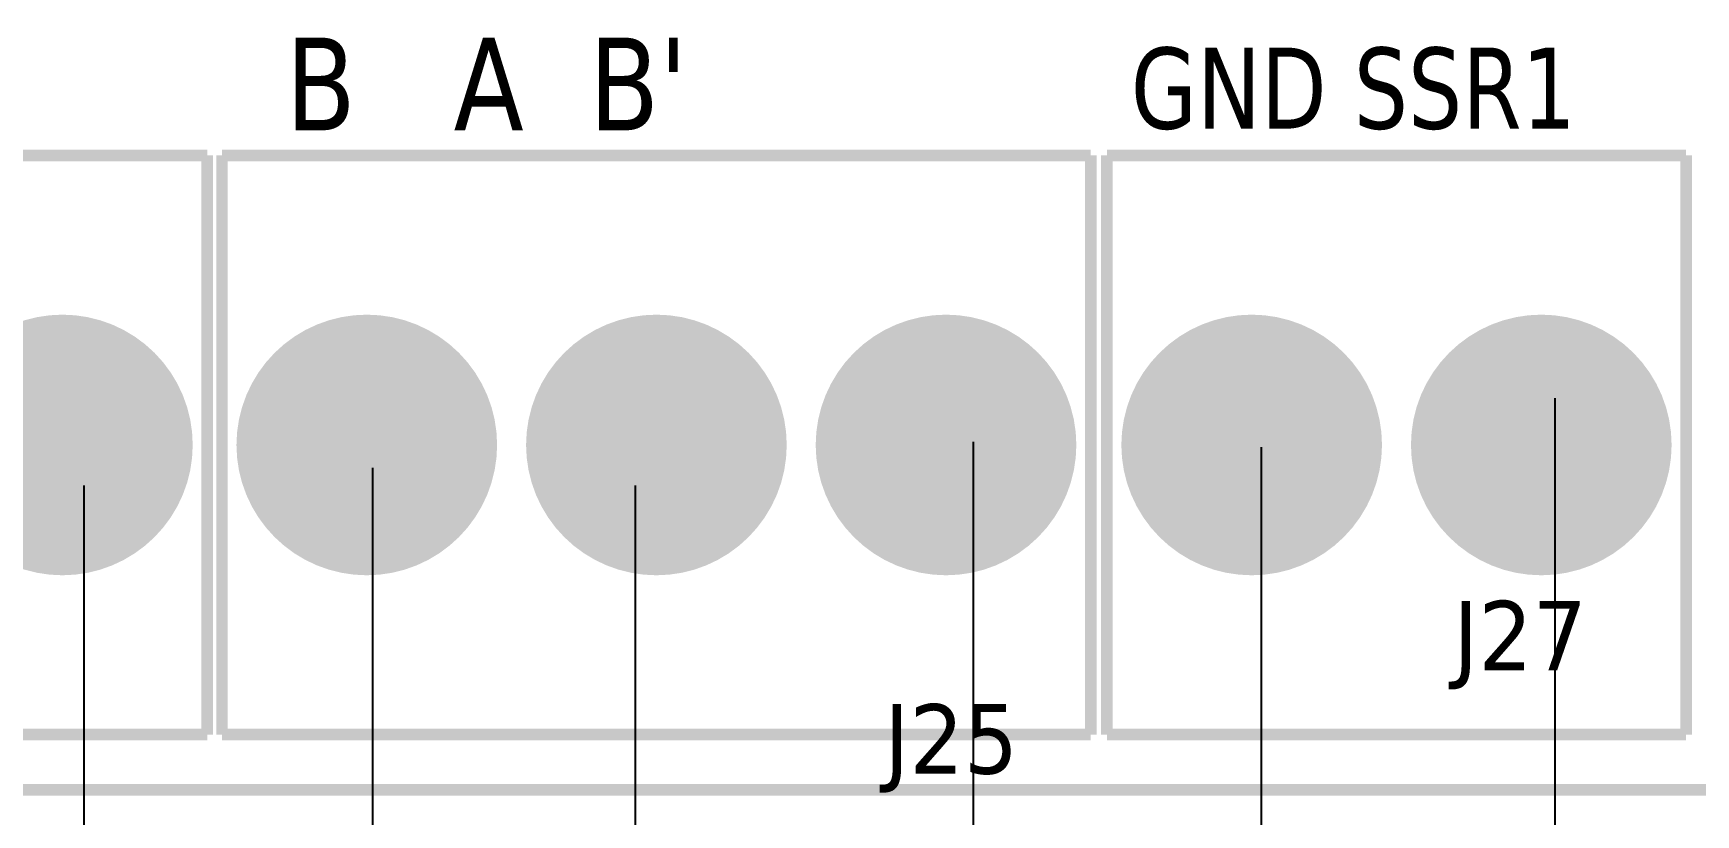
# Model space of a CAD drawing. Header units: millimetres. Extents: x 123.5 to 144.3, y 105.4 to 121.6.
# Drawn here: x 127.29 to 129.357, y 111.081 to 112.052 of the extents above; entities that cross this region are included whole.
import ezdxf

# ---------------------------------------------------------------- set-up
doc = ezdxf.new("R2010")
doc.units = ezdxf.units.MM
doc.layers.add('DESC', color=250, linetype='Continuous')
doc.layers.add('WIRES', color=7, linetype='Continuous')
doc.styles.get("Standard").update_dxf_attribs({"font": 'tahoma.ttf'})

# ---------------------------------------------------------------- blocks, each defined once
blk = doc.blocks.new('EPAD')
at = {"const_width": 0.5}
blk.add_lwpolyline([(-0.25, 0, 1), (0.25, 0, 1)], format="xyb", close=True, dxfattribs=at)
blk = doc.blocks.new('DIELEC-AUT006')
at = {"const_width": 0.012}
for points in [[(145.7768, 111.1683), (155.7749, 111.1683), (155.7749, 115.8809), (145.7768, 115.8809), (145.7768, 111.1683)], [(145.7768, 111.1683), (155.7749, 111.1683), (155.7749, 115.8809), (145.7768, 115.8809), (145.7768, 111.1683)], [(145.7768, 111.1683), (155.7749, 111.1683), (155.7749, 115.8809), (145.7768, 115.8809), (145.7768, 111.1683)], [(147.4481, 111.8256), (146.5481, 111.8256)], [(147.4481, 111.8256), (146.5481, 111.8256)], [(147.4481, 111.8256), (146.5481, 111.8256)], [(147.4481, 111.8256), (147.4481, 111.2256)], [(147.4481, 111.8256), (147.4481, 111.2256)], [(147.4481, 111.8256), (147.4481, 111.2256)], [(147.4634, 111.8256), (147.4634, 111.2256)], [(148.3634, 111.8256), (147.4634, 111.8256)], [(147.4634, 111.8256), (147.4634, 111.2256)], [(148.3634, 111.8256), (147.4634, 111.8256)], [(147.4634, 111.8256), (147.4634, 111.2256)], [(148.3634, 111.8256), (147.4634, 111.8256)], [(148.3634, 111.8256), (148.3634, 111.2256)], [(148.3634, 111.8256), (148.3634, 111.2256)], [(148.3634, 111.8256), (148.3634, 111.2256)], [(148.38, 111.2256), (148.38, 111.8256)], [(148.98, 111.8256), (148.38, 111.8256)], [(148.38, 111.2256), (148.38, 111.8256)], [(148.98, 111.8256), (148.38, 111.8256)], [(148.38, 111.2256), (148.38, 111.8256)], [(148.98, 111.8256), (148.38, 111.8256)], [(148.98, 111.2256), (148.98, 111.8256)], [(148.98, 111.2256), (148.98, 111.8256)], [(148.98, 111.2256), (148.98, 111.8256)], [(146.5481, 111.2256), (147.4481, 111.2256)], [(146.5481, 111.2256), (147.4481, 111.2256)], [(146.5481, 111.2256), (147.4481, 111.2256)], [(147.4634, 111.2256), (148.3634, 111.2256)], [(147.4634, 111.2256), (148.3634, 111.2256)], [(147.4634, 111.2256), (148.3634, 111.2256)], [(148.98, 111.2256), (148.38, 111.2256)], [(148.98, 111.2256), (148.38, 111.2256)], [(148.98, 111.2256), (148.38, 111.2256)]]:
    blk.add_lwpolyline(points, dxfattribs=at)
at = {"xscale": 0.27, "yscale": 0.27, "zscale": 1.5}
for p in [(147.2981, 111.5256), (147.6134, 111.5256), (147.9134, 111.5256), (148.2134, 111.5256), (148.53, 111.5256), (148.83, 111.5256)]:
    blk.add_blockref('EPAD', p, dxfattribs=at)
for s, height, width, p in [("B   A  B'", 0.096, 0.9375, (147.5293, 111.8516)), ("B   A  B'", 0.096, 0.9375, (147.5293, 111.8516)), ("B   A  B'", 0.096, 0.9375, (147.5293, 111.8516)), ('GND SSR1', 0.084, 0.892857, (148.4048, 111.8533)), ('GND SSR1', 0.084, 0.892857, (148.4048, 111.8533)), ('GND SSR1', 0.084, 0.892857, (148.4048, 111.8533)), ('J27', 0.072, 1.041667, (148.7387, 111.2921)), ('J27', 0.072, 1.041667, (148.7387, 111.2921)), ('J27', 0.072, 1.041667, (148.7387, 111.2921)), ('J25', 0.072, 1.041667, (148.1494, 111.1851)), ('J25', 0.072, 1.041667, (148.1494, 111.1851)), ('J25', 0.072, 1.041667, (148.1494, 111.1851))]:
    blk.add_text(s, height=height, dxfattribs=dict(width=width)).set_placement(p)

msp = doc.modelspace()

# ---------------------------------------------------------------- linework, layer by layer
at = {"layer": 'WIRES'}
for p, q in [((129.1815, 111.5988), (129.1815, 107.5585)), ((128.4589, 109.671), (128.4589, 111.5447)), ((128.8164, 111.538), (128.8164, 107.0585)), ((127.7124, 110.9579), (127.7124, 111.5121)), ((127.3534, 109.7254), (127.3534, 111.4904)), ((128.0387, 110.4752), (128.0387, 111.4904))]:
    msp.add_line(p, q, dxfattribs=at)

# ---------------------------------------------------------------- block references
at = {"layer": 'DESC', "xscale": 1.2, "yscale": 1.2, "zscale": 1.2}
msp.add_blockref('DIELEC-AUT006', (-49.4312, -22.2901), dxfattribs=at)

doc.saveas('drawing.dxf')
